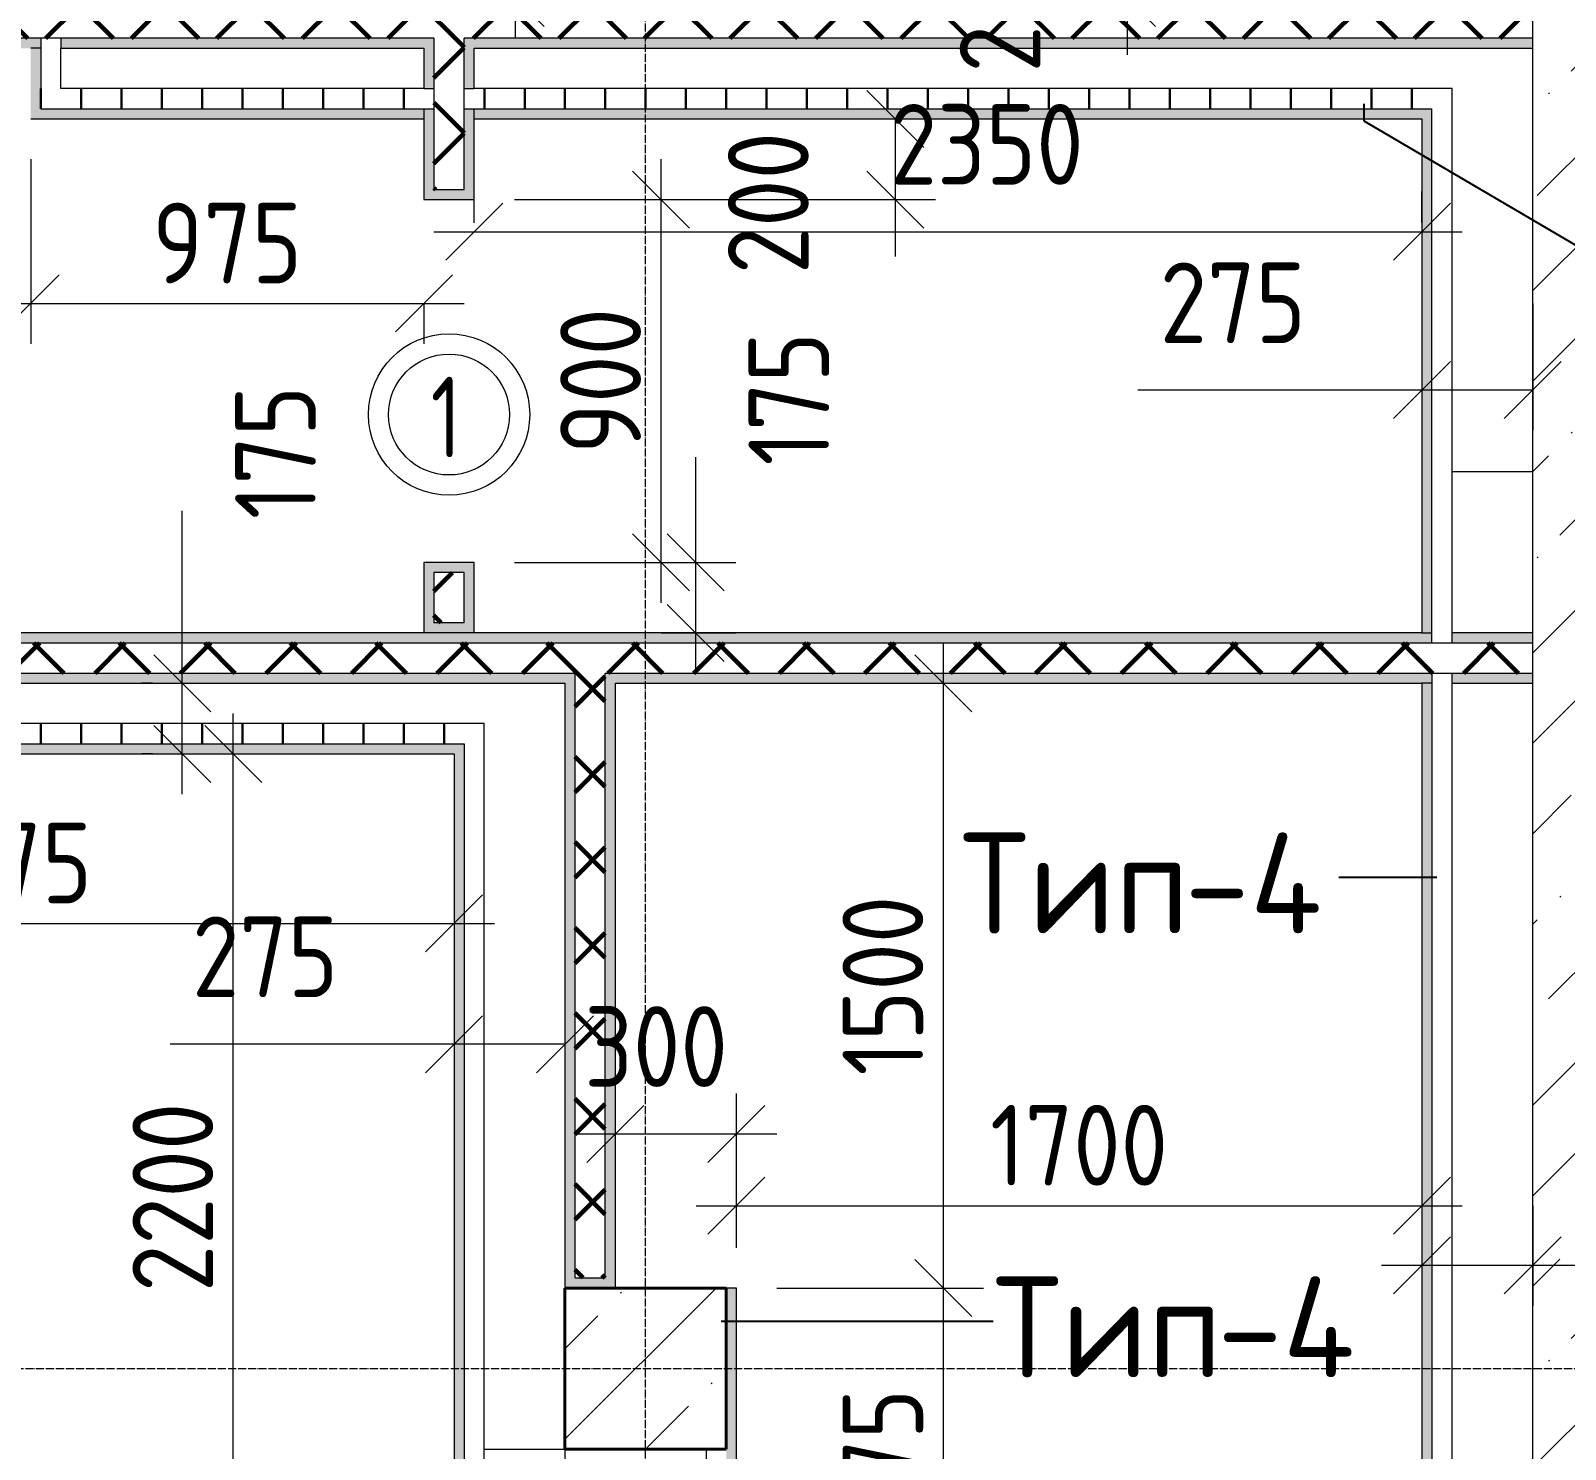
# Model space of a CAD drawing. Header units: millimetres. Extents: x -60946 to 138510, y -262288 to 24501.
# Drawn here: x 38284 to 42090, y -195423 to -191905 of the extents above; entities that cross this region are included whole.
import ezdxf

# ---------------------------------------------------------------- set-up
doc = ezdxf.new("R2010")
doc.units = ezdxf.units.MM
doc.linetypes.add('ADSK_Линия сетки', pattern=[25, 20, -2.5, 0, -2.5])
for name, color, linetype, lineweight in [('2)Тип-2', 3, 'Continuous', 60), ('Марки дверей', 7, 'Continuous', 20), ('Несущие колонны', 7, 'Continuous', 18), ('Оси', 7, 'Continuous', 9), ('Перекрытие', 7, 'Continuous', 18), ('Размеры', 7, 'Continuous', 9), ('Стены внутренние', 7, 'Continuous', 18), ('Стены наружные', 7, 'Continuous', 18), ('Стены штриховка', 7, 'Continuous', 9)]:
    doc.layers.add(name, color=color, linetype=linetype, lineweight=lineweight)
doc.layers.add('2)Тип-4', color=7, linetype='Continuous', lineweight=30, true_color=0x0080c0)
doc.styles.add('GOST Common_3', font='', dxfattribs={"width": 0.9, "height": 200})
doc.styles.add('GOST Common_4', font='', dxfattribs={"height": 250})
doc.styles.add('GOST Common_B', font='', dxfattribs={"width": 0.8, "height": 200})
doc.styles.get('GOST Common_3').set_extended_font_data('GOST Common')
doc.styles.get('GOST Common_4').set_extended_font_data('GOST Common')
doc.styles.get('GOST Common_B').set_extended_font_data('GOST Common', bold=True)
doc.dimstyles.new('ADSK_Основной_2_0', dxfattribs={"dimscale": 304.8, "dimtxt": 201.142999, "dimasz": 0.463911, "dimexe": 0.328084, "dimexo": 0.328084, "dimgap": 0.164042, "dimtad": 1, "dimdec": 3, "dimrnd": 0.001, "dimdsep": 46, "dimtxsty": 'GOST Common_3', "dimblk1": 'OBLIQUE', "dimblk2": 'OBLIQUE', "dimsah": 1, "dimcen": 0.09, "dimdle": 0.328084, "dimazin": 2, "dimtfac": 1, "dimtdec": 4, "dimtix": 1, "dimtmove": 0, "dimatfit": 3, "dimfxl": 1, "dimtvp": 1, "dimtolj": 1, "dimtzin": 0, "dimlwd": 20, "dimlwe": 20, "dimarcsym": 2})
doc.dimstyles.new('ADSK_Основной_2_0_2', dxfattribs={"dimscale": 304.8, "dimtxt": 201.142999, "dimasz": 0.463911, "dimexe": 0.328084, "dimexo": 0.328084, "dimgap": 0.164042, "dimtad": 1, "dimdec": 3, "dimrnd": 0.001, "dimdsep": 46, "dimtxsty": 'GOST Common_3', "dimblk1": 'OBLIQUE', "dimblk2": 'OBLIQUE', "dimsah": 1, "dimcen": 0.09, "dimdle": 0.328084, "dimazin": 2, "dimtfac": 1, "dimtdec": 4, "dimtix": 1, "dimtmove": 0, "dimatfit": 3, "dimfxl": 1, "dimtvp": 1, "dimtolj": 1, "dimtzin": 0, "dimlwd": 20, "dimlwe": 20, "dimarcsym": 2})
pattern_1 = [(45, (9.36, -198628.46), (-106.066, 106.066), []), (135, (9.36, -198628.46), (-106.066, -106.066), [])]
pattern_2 = [(90, (9.36, -198628.46), (-100, 6e-15), [])]

# ---------------------------------------------------------------- blocks, each defined once
blk = doc.blocks.new('ADSK_КолоннаЖБ_Прямоугольная - 400x400 мм-1807143-Кладочный план 4-го этажа')
at = {"layer": 'Несущие колонны', "lineweight": 40}
for p, q in [((-200, 200), (200, 200)), ((-200, -200), (-200, 200)), ((200, 200), (200, -200)), ((200, -200), (-200, -200))]:
    blk.add_line(p, q, dxfattribs=at)
blk = doc.blocks.new('_Oblique')
at = {"color": 0, "linetype": 'ByBlock', "lineweight": -2}
blk.add_line((-0.5, -0.5), (0.5, 0.5), dxfattribs=at)
blk = doc.blocks.new('*D6086')
at = {"layer": 'Defpoints', "color": 0, "transparency": 16777216}
for p in [(40059.4, -191623.5), (41003.2, -191623.5), (40397.7, -191823.5)]:
    blk.add_point(p, dxfattribs=at)
at = {"layer": 'Размеры', "color": 0, "lineweight": 20, "transparency": 16777216}
for p, q in [((40159.4, -191623.5), (41103.2, -191623.5)), ((41003.2, -191623.5), (41003.2, -191923.5)), ((40497.7, -191823.5), (41103.2, -191823.5)), ((41003.2, -191823.5), (41003.2, -191964.9))]:
    blk.add_line(p, q, dxfattribs=at)
at = {"layer": 'Размеры', "color": 0, "lineweight": 20, "transparency": 16777216, "xscale": 141.4, "yscale": 141.4, "zscale": 141.4}
for p, rotation in [((41003.2, -191623.5), 90), ((41003.2, -191823.5), 270)]:
    blk.add_blockref('_Oblique', p, dxfattribs=dict(at, rotation=rotation))
at = {"layer": 'Размеры', "color": 0, "lineweight": 9, "transparency": 16777216, "insert": (40588.4, -192008.6), "char_height": 200, "width": 454.106, "attachment_point": 1, "rotation": 90, "line_spacing_factor": 1.022761, "style": 'GOST Common_3'}
blk.add_mtext('\\A1;200', dxfattribs=at)
blk = doc.blocks.new('*D6089')
at = {"layer": 'Defpoints', "color": 0, "transparency": 16777216}
for p in [(39486.8, -189423.5), (39609.4, -189423.5), (39386.8, -191823.5)]:
    blk.add_point(p, dxfattribs=at)
at = {"layer": 'Размеры', "color": 0, "lineweight": 20, "transparency": 16777216}
for p, q in [((39486.8, -191923.5), (39486.8, -189323.5)), ((39509.4, -189423.5), (39386.8, -189423.5)), ((39486.8, -191823.5), (39586.8, -191823.5))]:
    blk.add_line(p, q, dxfattribs=at)
at = {"layer": 'Размеры', "color": 0, "lineweight": 20, "transparency": 16777216, "xscale": 141.4, "yscale": 141.4, "zscale": 141.4}
for p, rotation in [((39486.8, -189423.5), 90), ((39486.8, -191823.5), 270)]:
    blk.add_blockref('_Oblique', p, dxfattribs=dict(at, rotation=rotation))
at = {"layer": 'Размеры', "color": 0, "lineweight": 9, "transparency": 16777216, "insert": (39336.8, -190623.5), "char_height": 200, "width": 625.93, "attachment_point": 5, "rotation": 90, "style": 'GOST Common_3'}
blk.add_mtext('\\A1;2400', dxfattribs=at)
blk = doc.blocks.new('*D6091')
at = {"layer": 'Defpoints', "color": 0, "transparency": 16777216}
for p in [(41734.4, -192403.4), (39384.4, -192481.4), (41734.4, -192481.4)]:
    blk.add_point(p, dxfattribs=at)
at = {"layer": 'Размеры', "color": 0, "lineweight": 20, "transparency": 16777216}
for p, q in [((39384.4, -192381.4), (39384.4, -192303.4)), ((41734.4, -192381.4), (41734.4, -192303.4)), ((39284.4, -192403.4), (41834.4, -192403.4))]:
    blk.add_line(p, q, dxfattribs=at)
at = {"layer": 'Размеры', "color": 0, "lineweight": 20, "transparency": 16777216, "xscale": 141.4, "yscale": 141.4, "zscale": 141.4, "rotation": 180}
blk.add_blockref('_Oblique', (39384.4, -192403.4), dxfattribs=at)
at = {"layer": 'Размеры', "color": 0, "lineweight": 20, "transparency": 16777216, "xscale": 141.4, "yscale": 141.4, "zscale": 141.4}
blk.add_blockref('_Oblique', (41734.4, -192403.4), dxfattribs=at)
at = {"layer": 'Размеры', "color": 0, "lineweight": 9, "transparency": 16777216, "insert": (40414.9, -192086.7), "char_height": 200, "width": 605.475, "attachment_point": 1, "line_spacing_factor": 1.022761, "style": 'GOST Common_3'}
blk.add_mtext('\\A1;2350', dxfattribs=at)
blk = doc.blocks.new('*D6092')
at = {"layer": 'Defpoints', "color": 0, "transparency": 16777216}
for p in [(41734.4, -192481.4), (42009.4, -192481.4), (42009.4, -192796.3)]:
    blk.add_point(p, dxfattribs=at)
at = {"layer": 'Размеры', "color": 0, "lineweight": 20, "transparency": 16777216}
for p, q in [((41734.4, -192581.4), (41734.4, -192896.3)), ((42009.4, -192581.4), (42009.4, -192896.3)), ((41734.4, -192796.3), (41030.1, -192796.3)), ((42009.4, -192796.3), (41634.4, -192796.3))]:
    blk.add_line(p, q, dxfattribs=at)
at = {"layer": 'Размеры', "color": 0, "lineweight": 20, "transparency": 16777216, "xscale": 141.4, "yscale": 141.4, "zscale": 141.4, "rotation": 180}
blk.add_blockref('_Oblique', (41734.4, -192796.3), dxfattribs=at)
at = {"layer": 'Размеры', "color": 0, "lineweight": 20, "transparency": 16777216, "xscale": 141.4, "yscale": 141.4, "zscale": 141.4}
blk.add_blockref('_Oblique', (42009.4, -192796.3), dxfattribs=at)
at = {"layer": 'Размеры', "color": 0, "lineweight": 9, "transparency": 16777216, "insert": (41084.5, -192479.7), "char_height": 200, "width": 454.106, "attachment_point": 1, "line_spacing_factor": 1.022761, "style": 'GOST Common_3'}
blk.add_mtext('\\A1;275', dxfattribs=at)
blk = doc.blocks.new('*D6226')
at = {"layer": 'Defpoints', "color": 0, "transparency": 16777216}
for p in [(39384.4, -193223.5), (39933.5, -193223.5), (39747.7, -193398.5)]:
    blk.add_point(p, dxfattribs=at)
at = {"layer": 'Размеры', "color": 0, "lineweight": 20, "transparency": 16777216}
for p, q in [((39933.5, -193223.5), (39933.5, -192962.3)), ((39484.4, -193223.5), (40033.5, -193223.5)), ((39933.5, -193498.5), (39933.5, -193223.5)), ((39847.7, -193398.5), (40033.5, -193398.5))]:
    blk.add_line(p, q, dxfattribs=at)
at = {"layer": 'Размеры', "color": 0, "lineweight": 20, "transparency": 16777216, "xscale": 141.4, "yscale": 141.4, "zscale": 141.4}
for p, rotation in [((39933.5, -193223.5), 90), ((39933.5, -193398.5), 270)]:
    blk.add_blockref('_Oblique', p, dxfattribs=dict(at, rotation=rotation))
at = {"layer": 'Размеры', "color": 0, "lineweight": 9, "transparency": 16777216, "insert": (40064.4, -192983.5), "char_height": 200, "width": 409.104, "attachment_point": 1, "rotation": 90, "line_spacing_factor": 1.022761, "style": 'GOST Common_3'}
blk.add_mtext('\\A1;175', dxfattribs=at)
blk = doc.blocks.new('*D6227')
at = {"layer": 'Defpoints', "color": 0, "transparency": 16777216}
for p in [(39384.4, -192323.5), (39847.7, -192323.5), (39384.4, -193223.5)]:
    blk.add_point(p, dxfattribs=at)
at = {"layer": 'Размеры', "color": 0, "lineweight": 20, "transparency": 16777216}
for p, q in [((39847.7, -193323.5), (39847.7, -192223.5)), ((39484.4, -192323.5), (39947.7, -192323.5)), ((39484.4, -193223.5), (39947.7, -193223.5))]:
    blk.add_line(p, q, dxfattribs=at)
at = {"layer": 'Размеры', "color": 0, "lineweight": 20, "transparency": 16777216, "xscale": 141.4, "yscale": 141.4, "zscale": 141.4}
for p, rotation in [((39847.7, -192323.5), 90), ((39847.7, -193223.5), 270)]:
    blk.add_blockref('_Oblique', p, dxfattribs=dict(at, rotation=rotation))
at = {"layer": 'Размеры', "color": 0, "lineweight": 9, "transparency": 16777216, "insert": (39697.7, -192773.5), "char_height": 200, "width": 454.106, "attachment_point": 5, "rotation": 90, "style": 'GOST Common_3'}
blk.add_mtext('\\A1;900', dxfattribs=at)
blk = doc.blocks.new('*D6228')
at = {"layer": 'Defpoints', "color": 0, "transparency": 16777216}
for p in [(39747.7, -192123.5), (40428.4, -192123.5), (39384.4, -192323.5)]:
    blk.add_point(p, dxfattribs=at)
at = {"layer": 'Размеры', "color": 0, "lineweight": 20, "transparency": 16777216}
for p, q in [((39847.7, -192123.5), (40528.4, -192123.5)), ((40428.4, -192123.5), (40428.4, -192423.5)), ((39484.4, -192323.5), (40528.4, -192323.5)), ((40428.4, -192323.5), (40428.4, -192464.9))]:
    blk.add_line(p, q, dxfattribs=at)
at = {"layer": 'Размеры', "color": 0, "lineweight": 20, "transparency": 16777216, "xscale": 141.4, "yscale": 141.4, "zscale": 141.4}
for p, rotation in [((40428.4, -192123.5), 90), ((40428.4, -192323.5), 270)]:
    blk.add_blockref('_Oblique', p, dxfattribs=dict(at, rotation=rotation))
at = {"layer": 'Размеры', "color": 0, "lineweight": 9, "transparency": 16777216, "insert": (40013.6, -192508.6), "char_height": 200, "width": 454.106, "attachment_point": 1, "rotation": 90, "line_spacing_factor": 1.022761, "style": 'GOST Common_3'}
blk.add_mtext('\\A1;200', dxfattribs=at)
blk = doc.blocks.new('*D6229')
at = {"layer": 'Defpoints', "color": 0, "transparency": 16777216}
for p in [(38284.4, -192123.5), (37059.4, -192481.4), (38284.4, -192581.4)]:
    blk.add_point(p, dxfattribs=at)
at = {"layer": 'Размеры', "color": 0, "lineweight": 20, "transparency": 16777216}
for p, q in [((38284.4, -192223.5), (38284.4, -192681.4)), ((36959.4, -192581.4), (38384.4, -192581.4)), ((37059.4, -192581.4), (37059.4, -192681.4))]:
    blk.add_line(p, q, dxfattribs=at)
at = {"layer": 'Размеры', "color": 0, "lineweight": 20, "transparency": 16777216, "xscale": 141.4, "yscale": 141.4, "zscale": 141.4, "rotation": 180}
blk.add_blockref('_Oblique', (37059.4, -192581.4), dxfattribs=at)
at = {"layer": 'Размеры', "color": 0, "lineweight": 20, "transparency": 16777216, "xscale": 141.4, "yscale": 141.4, "zscale": 141.4}
blk.add_blockref('_Oblique', (38284.4, -192581.4), dxfattribs=at)
at = {"layer": 'Размеры', "color": 0, "lineweight": 9, "transparency": 16777216, "insert": (37671.9, -192431.4), "char_height": 200, "width": 560.473, "attachment_point": 5, "style": 'GOST Common_3'}
blk.add_mtext('\\A1;1225', dxfattribs=at)
blk = doc.blocks.new('*D6230')
at = {"layer": 'Defpoints', "color": 0, "transparency": 16777216}
for p in [(38284.4, -192123.5), (39259.4, -192481.4), (39259.4, -192581.4)]:
    blk.add_point(p, dxfattribs=at)
at = {"layer": 'Размеры', "color": 0, "lineweight": 20, "transparency": 16777216}
for p, q in [((38284.4, -192223.5), (38284.4, -192681.4)), ((38184.4, -192581.4), (39359.4, -192581.4)), ((39259.4, -192581.4), (39259.4, -192681.4))]:
    blk.add_line(p, q, dxfattribs=at)
at = {"layer": 'Размеры', "color": 0, "lineweight": 20, "transparency": 16777216, "xscale": 141.4, "yscale": 141.4, "zscale": 141.4, "rotation": 180}
blk.add_blockref('_Oblique', (38284.4, -192581.4), dxfattribs=at)
at = {"layer": 'Размеры', "color": 0, "lineweight": 20, "transparency": 16777216, "xscale": 141.4, "yscale": 141.4, "zscale": 141.4}
blk.add_blockref('_Oblique', (39259.4, -192581.4), dxfattribs=at)
at = {"layer": 'Размеры', "color": 0, "lineweight": 9, "transparency": 16777216, "insert": (38771.9, -192431.4), "char_height": 200, "width": 454.106, "attachment_point": 5, "style": 'GOST Common_3'}
blk.add_mtext('\\A1;975', dxfattribs=at)
blk = doc.blocks.new('*D6231')
at = {"layer": 'Defpoints', "color": 0, "transparency": 16777216}
for p in [(37059.4, -194019.3), (39334.4, -194019.3), (39334.4, -194119.2)]:
    blk.add_point(p, dxfattribs=at)
at = {"layer": 'Размеры', "color": 0, "lineweight": 20, "transparency": 16777216}
for p, q in [((36959.4, -194119.2), (39434.4, -194119.2)), ((37059.4, -194119.3), (37059.4, -194219.2)), ((39334.4, -194119.3), (39334.4, -194219.2))]:
    blk.add_line(p, q, dxfattribs=at)
at = {"layer": 'Размеры', "color": 0, "lineweight": 20, "transparency": 16777216, "xscale": 141.4, "yscale": 141.4, "zscale": 141.4, "rotation": 180}
blk.add_blockref('_Oblique', (37059.4, -194119.2), dxfattribs=at)
at = {"layer": 'Размеры', "color": 0, "lineweight": 20, "transparency": 16777216, "xscale": 141.4, "yscale": 141.4, "zscale": 141.4}
blk.add_blockref('_Oblique', (39334.4, -194119.2), dxfattribs=at)
at = {"layer": 'Размеры', "color": 0, "lineweight": 9, "transparency": 16777216, "insert": (38196.9, -193969.2), "char_height": 200, "width": 605.475, "attachment_point": 5, "style": 'GOST Common_3'}
blk.add_mtext('\\A1;2275', dxfattribs=at)
blk = doc.blocks.new('*D6232')
at = {"layer": 'Defpoints', "color": 0, "transparency": 16777216}
for p in [(39334.4, -194019.3), (39609.4, -194019.3), (39609.4, -194418.6)]:
    blk.add_point(p, dxfattribs=at)
at = {"layer": 'Размеры', "color": 0, "lineweight": 20, "transparency": 16777216}
for p, q in [((39334.4, -194119.3), (39334.4, -194518.6)), ((39609.4, -194119.3), (39609.4, -194518.6)), ((39334.4, -194418.6), (38630.1, -194418.6)), ((39609.4, -194418.6), (39234.4, -194418.6))]:
    blk.add_line(p, q, dxfattribs=at)
at = {"layer": 'Размеры', "color": 0, "lineweight": 20, "transparency": 16777216, "xscale": 141.4, "yscale": 141.4, "zscale": 141.4, "rotation": 180}
blk.add_blockref('_Oblique', (39334.4, -194418.6), dxfattribs=at)
at = {"layer": 'Размеры', "color": 0, "lineweight": 20, "transparency": 16777216, "xscale": 141.4, "yscale": 141.4, "zscale": 141.4}
blk.add_blockref('_Oblique', (39609.4, -194418.6), dxfattribs=at)
at = {"layer": 'Размеры', "color": 0, "lineweight": 9, "transparency": 16777216, "insert": (38684.5, -194101.9), "char_height": 200, "width": 454.106, "attachment_point": 1, "line_spacing_factor": 1.022761, "style": 'GOST Common_3'}
blk.add_mtext('\\A1;275', dxfattribs=at)
blk = doc.blocks.new('*D6233')
at = {"layer": 'Defpoints', "color": 0, "transparency": 16777216}
for p in [(38686.8, -193698.5), (38786.8, -193698.5), (38686.8, -195898.5)]:
    blk.add_point(p, dxfattribs=at)
at = {"layer": 'Размеры', "color": 0, "lineweight": 20, "transparency": 16777216}
for p, q in [((38786.8, -195998.5), (38786.8, -193598.5)), ((38786.8, -193698.5), (38886.8, -193698.5)), ((38786.8, -195898.5), (38886.8, -195898.5))]:
    blk.add_line(p, q, dxfattribs=at)
at = {"layer": 'Размеры', "color": 0, "lineweight": 20, "transparency": 16777216, "xscale": 141.4, "yscale": 141.4, "zscale": 141.4}
for p, rotation in [((38786.8, -193698.5), 90), ((38786.8, -195898.5), 270)]:
    blk.add_blockref('_Oblique', p, dxfattribs=dict(at, rotation=rotation))
at = {"layer": 'Размеры', "color": 0, "lineweight": 9, "transparency": 16777216, "insert": (38636.8, -194798.5), "char_height": 200, "width": 605.475, "attachment_point": 5, "rotation": 90, "style": 'GOST Common_3'}
blk.add_mtext('\\A1;2200', dxfattribs=at)
blk = doc.blocks.new('*D6234')
at = {"layer": 'Defpoints', "color": 0, "transparency": 16777216}
for p in [(38660.3, -193523.5), (38686.8, -193523.5), (38686.8, -193698.5)]:
    blk.add_point(p, dxfattribs=at)
at = {"layer": 'Размеры', "color": 0, "lineweight": 20, "transparency": 16777216}
for p, q in [((38660.3, -193523.5), (38660.3, -193095.5)), ((38586.8, -193523.5), (38560.3, -193523.5)), ((38660.3, -193798.5), (38660.3, -193523.5)), ((38586.8, -193698.5), (38560.3, -193698.5))]:
    blk.add_line(p, q, dxfattribs=at)
at = {"layer": 'Размеры', "color": 0, "lineweight": 20, "transparency": 16777216, "xscale": 141.4, "yscale": 141.4, "zscale": 141.4}
for p, rotation in [((38660.3, -193523.5), 90), ((38660.3, -193698.5), 270)]:
    blk.add_blockref('_Oblique', p, dxfattribs=dict(at, rotation=rotation))
at = {"layer": 'Размеры', "color": 0, "lineweight": 9, "transparency": 16777216, "insert": (38791.3, -193116.7), "char_height": 200, "width": 409.104, "attachment_point": 1, "rotation": 90, "line_spacing_factor": 1.022761, "style": 'GOST Common_3'}
blk.add_mtext('\\A1;175', dxfattribs=at)
blk = doc.blocks.new('*D6235')
at = {"layer": 'Defpoints', "color": 0, "transparency": 16777216}
for p in [(40034.4, -195023.5), (40547.7, -195023.5), (40447.7, -195898.5)]:
    blk.add_point(p, dxfattribs=at)
at = {"layer": 'Размеры', "color": 0, "lineweight": 20, "transparency": 16777216}
for p, q in [((40547.7, -195998.5), (40547.7, -194923.5)), ((40134.4, -195023.5), (40647.7, -195023.5)), ((40547.7, -195898.5), (40647.7, -195898.5))]:
    blk.add_line(p, q, dxfattribs=at)
at = {"layer": 'Размеры', "color": 0, "lineweight": 20, "transparency": 16777216, "xscale": 141.4, "yscale": 141.4, "zscale": 141.4}
for p, rotation in [((40547.7, -195023.5), 90), ((40547.7, -195898.5), 270)]:
    blk.add_blockref('_Oblique', p, dxfattribs=dict(at, rotation=rotation))
at = {"layer": 'Размеры', "color": 0, "lineweight": 9, "transparency": 16777216, "insert": (40397.7, -195461), "char_height": 200, "width": 454.106, "attachment_point": 5, "rotation": 90, "style": 'GOST Common_3'}
blk.add_mtext('\\A1;875', dxfattribs=at)
blk = doc.blocks.new('*D6236')
at = {"layer": 'Defpoints', "color": 0, "transparency": 16777216}
for p in [(40447.7, -193523.5), (40547.7, -193523.5), (40034.4, -195023.5)]:
    blk.add_point(p, dxfattribs=at)
at = {"layer": 'Размеры', "color": 0, "lineweight": 20, "transparency": 16777216}
for p, q in [((40547.7, -195123.5), (40547.7, -193423.5)), ((40547.7, -193523.5), (40647.7, -193523.5)), ((40134.4, -195023.5), (40647.7, -195023.5))]:
    blk.add_line(p, q, dxfattribs=at)
at = {"layer": 'Размеры', "color": 0, "lineweight": 20, "transparency": 16777216, "xscale": 141.4, "yscale": 141.4, "zscale": 141.4}
for p, rotation in [((40547.7, -193523.5), 90), ((40547.7, -195023.5), 270)]:
    blk.add_blockref('_Oblique', p, dxfattribs=dict(at, rotation=rotation))
at = {"layer": 'Размеры', "color": 0, "lineweight": 9, "transparency": 16777216, "insert": (40397.7, -194273.5), "char_height": 200, "width": 560.473, "attachment_point": 5, "rotation": 90, "style": 'GOST Common_3'}
blk.add_mtext('\\A1;1500', dxfattribs=at)
blk = doc.blocks.new('*D6237')
at = {"layer": 'Defpoints', "color": 0, "transparency": 16777216}
for p in [(40034.4, -194641.2), (39734.4, -194719.3), (40034.4, -195023.5)]:
    blk.add_point(p, dxfattribs=at)
at = {"layer": 'Размеры', "color": 0, "lineweight": 20, "transparency": 16777216}
for p, q in [((39734.4, -194619.3), (39734.4, -194541.2)), ((40034.4, -194923.5), (40034.4, -194541.2)), ((39634.4, -194641.2), (40134.4, -194641.2))]:
    blk.add_line(p, q, dxfattribs=at)
at = {"layer": 'Размеры', "color": 0, "lineweight": 20, "transparency": 16777216, "xscale": 141.4, "yscale": 141.4, "zscale": 141.4, "rotation": 180}
blk.add_blockref('_Oblique', (39734.4, -194641.2), dxfattribs=at)
at = {"layer": 'Размеры', "color": 0, "lineweight": 20, "transparency": 16777216, "xscale": 141.4, "yscale": 141.4, "zscale": 141.4}
blk.add_blockref('_Oblique', (40034.4, -194641.2), dxfattribs=at)
at = {"layer": 'Размеры', "color": 0, "lineweight": 9, "transparency": 16777216, "insert": (39657.3, -194324.5), "char_height": 200, "width": 454.106, "attachment_point": 1, "line_spacing_factor": 1.022761, "style": 'GOST Common_3'}
blk.add_mtext('\\A1;300', dxfattribs=at)
blk = doc.blocks.new('*D6238')
at = {"layer": 'Defpoints', "color": 0, "transparency": 16777216}
for p in [(41734.4, -194719.3), (41734.4, -194819.2), (40034.4, -195023.5)]:
    blk.add_point(p, dxfattribs=at)
at = {"layer": 'Размеры', "color": 0, "lineweight": 20, "transparency": 16777216}
for p, q in [((40034.4, -194923.5), (40034.4, -194719.2)), ((39934.4, -194819.2), (41834.4, -194819.2)), ((41734.4, -194819.3), (41734.4, -194919.2))]:
    blk.add_line(p, q, dxfattribs=at)
at = {"layer": 'Размеры', "color": 0, "lineweight": 20, "transparency": 16777216, "xscale": 141.4, "yscale": 141.4, "zscale": 141.4, "rotation": 180}
blk.add_blockref('_Oblique', (40034.4, -194819.2), dxfattribs=at)
at = {"layer": 'Размеры', "color": 0, "lineweight": 20, "transparency": 16777216, "xscale": 141.4, "yscale": 141.4, "zscale": 141.4}
blk.add_blockref('_Oblique', (41734.4, -194819.2), dxfattribs=at)
at = {"layer": 'Размеры', "color": 0, "lineweight": 9, "transparency": 16777216, "insert": (40884.4, -194669.2), "char_height": 200, "width": 560.473, "attachment_point": 5, "style": 'GOST Common_3'}
blk.add_mtext('\\A1;1700', dxfattribs=at)
blk = doc.blocks.new('*D6239')
at = {"layer": 'Defpoints', "color": 0, "transparency": 16777216}
for p in [(41734.4, -194719.3), (42009.4, -194719.3), (42009.4, -194966.9)]:
    blk.add_point(p, dxfattribs=at)
at = {"layer": 'Размеры', "color": 0, "lineweight": 20, "transparency": 16777216}
for p, q in [((41734.4, -194819.3), (41734.4, -195066.9)), ((42009.4, -194819.3), (42009.4, -195066.9)), ((41634.4, -194966.9), (42009.4, -194966.9)), ((42009.4, -194966.9), (42799.4, -194966.9))]:
    blk.add_line(p, q, dxfattribs=at)
at = {"layer": 'Размеры', "color": 0, "lineweight": 20, "transparency": 16777216, "xscale": 141.4, "yscale": 141.4, "zscale": 141.4, "rotation": 180}
blk.add_blockref('_Oblique', (41734.4, -194966.9), dxfattribs=at)
at = {"layer": 'Размеры', "color": 0, "lineweight": 20, "transparency": 16777216, "xscale": 141.4, "yscale": 141.4, "zscale": 141.4}
blk.add_blockref('_Oblique', (42009.4, -194966.9), dxfattribs=at)
at = {"layer": 'Размеры', "color": 0, "lineweight": 9, "transparency": 16777216, "insert": (42290.9, -194650.3), "char_height": 200, "width": 454.106, "attachment_point": 1, "line_spacing_factor": 1.022761, "style": 'GOST Common_3'}
blk.add_mtext('\\A1;275', dxfattribs=at)
blk = doc.blocks.new('М_двери1 - Марка экземпляра 2-3719212-Кладочный план 4-го этажа')
at = {"layer": 'Марки дверей'}
for radius in [2, 1.5]:
    blk.add_circle((0, 0), radius, dxfattribs=at)

msp = doc.modelspace()

# ---------------------------------------------------------------- hatches: boundary and pattern name
at = {"layer": '2)Тип-2'}
h = msp.add_hatch(dxfattribs=at)
h.set_pattern_fill('FP_4', color=256, style=0, pattern_type=2)
h.set_pattern_definition(pattern_1)
h.paths.add_polyline_path([(39284.3615, -191923.4914), (42009.3615, -191923.4914), (42009.3615, -191848.4914), (37034.3615, -191848.4914), (37034.3615, -191923.4914), (39184.5085, -191923.4914)])
h = msp.add_hatch(color=256, dxfattribs=at)
h.paths.add_polyline_path([(41247.1123, -191948.4914), (42009.3615, -191948.4914), (42009.3615, -191923.4914), (39359.3615, -191923.4914), (39359.3615, -191948.4914), (39597.0293, -191948.4914)])
h.paths.add_polyline_path([(37059.3615, -191948.4914), (38309.3615, -191948.4914), (38309.3615, -191923.4914), (37059.3615, -191923.4914)])
h.paths.add_polyline_path([(38359.3615, -191948.4914), (39284.3615, -191948.4914), (39284.3615, -191923.4914), (38359.3615, -191923.4914)])
h = msp.add_hatch(dxfattribs=at)
h.set_pattern_fill('FP_4', color=256, style=0, pattern_type=2)
h.set_pattern_definition(pattern_1)
h.paths.add_polyline_path([(39359.3615, -193373.4914), (39359.3615, -193248.4914), (39284.3615, -193248.4914), (39284.3615, -193373.4914)])
h.paths.add_polyline_path([(39359.3615, -192298.4914), (39359.3615, -191923.4914), (39284.3615, -191923.4914), (39284.3615, -192298.4914)])
h = msp.add_hatch(color=256, dxfattribs=at)
h.paths.add_polyline_path([(39259.3615, -193398.4914), (39359.3615, -193398.4914), (39359.3615, -193373.4914), (39284.3615, -193373.4914), (39284.3615, -193248.4914), (39259.3615, -193248.4914)])
h.paths.add_polyline_path([(39259.3615, -192298.4914), (39284.3615, -192298.4914), (39284.3615, -192098.4914), (39259.3615, -192098.4914), (39259.3615, -192270.5967)])
h.paths.add_polyline_path([(39259.3615, -192048.4914), (39284.3615, -192048.4914), (39284.3615, -191948.4914), (39259.3615, -191948.4914)])
h = msp.add_hatch(color=256, dxfattribs=at)
h.paths.add_polyline_path([(39359.3615, -193398.4914), (39384.3615, -193398.4914), (39384.3615, -193223.4914), (39259.3615, -193223.4914), (39259.3615, -193248.4914), (39359.3615, -193248.4914), (39359.3615, -193373.4914)])
h.paths.add_polyline_path([(39384.3615, -192323.4914), (39384.3615, -192098.4914), (39359.3615, -192098.4914), (39359.3615, -192298.4914), (39259.3615, -192298.4914), (39259.3615, -192323.4914)])
h.paths.add_polyline_path([(39384.3615, -192048.4914), (39384.3615, -191948.4914), (39359.3615, -191948.4914), (39359.3615, -192048.4914)])
h = msp.add_hatch(color=256, dxfattribs=at)
h.paths.add_polyline_path([(37059.3615, -193423.4914), (41759.3615, -193423.4914), (41759.3615, -193398.4914), (37059.3615, -193398.4914)])
h.paths.add_polyline_path([(41809.3615, -193423.4914), (42009.3615, -193423.4914), (42009.3615, -193398.4914), (41809.3615, -193398.4914)])
h = msp.add_hatch(dxfattribs=at)
h.set_pattern_fill('FP_4', color=256, style=0, pattern_type=2)
h.set_pattern_definition(pattern_1)
h.paths.add_polyline_path([(39634.3615, -193498.4914), (42009.3615, -193498.4914), (42009.3615, -193423.4914), (37034.3615, -193423.4914), (37034.3615, -193498.4914), (39597.0293, -193498.4914)])
h = msp.add_hatch(color=256, dxfattribs=at)
h.paths.add_polyline_path([(41734.3615, -193523.4914), (41759.3615, -193523.4914), (41759.3615, -193498.4914), (39709.3615, -193498.4914), (39709.3615, -193523.4914), (41659.633, -193523.4914)])
h.paths.add_polyline_path([(37059.3615, -193523.4914), (39634.3615, -193523.4914), (39634.3615, -193498.4914), (37059.3615, -193498.4914)])
h.paths.add_polyline_path([(41809.3615, -193523.4914), (42009.3615, -193523.4914), (42009.3615, -193498.4914), (41809.3615, -193498.4914)])
for points in [[(39634.3615, -195023.4914), (39634.3615, -193523.4914), (39609.3615, -193523.4914), (39609.3615, -195023.4914)], [(39709.3615, -195023.4914), (39734.3615, -195023.4914), (39734.3615, -193523.4914), (39709.3615, -193523.4914), (39709.3615, -194998.4914), (39634.3615, -194998.4914), (39634.3615, -195023.4914)]]:
    msp.add_hatch(color=256, dxfattribs=at).paths.add_polyline_path(points)
h = msp.add_hatch(dxfattribs=at)
h.set_pattern_fill('FP_4', color=256, style=0, pattern_type=2)
h.set_pattern_definition(pattern_1)
h.paths.add_polyline_path([(39709.3615, -194998.4914), (39709.3615, -193498.4914), (39634.3615, -193498.4914), (39634.3615, -194998.4914)])
at = {"layer": '2)Тип-4', "true_color": 0x0080c0, "transparency": 33554687}
for points in [[(38309.3615, -192098.4914), (38309.3615, -191948.4914), (38284.3615, -191948.4914), (38284.3615, -192098.4914)], [(41759.3615, -193398.4914), (41759.3615, -192098.4914), (41734.3615, -192098.4914), (41734.3615, -193398.4914)], [(41734.3615, -195898.4914), (41759.3615, -195898.4914), (41759.3615, -193523.4914), (41734.3615, -193523.4914), (41734.3615, -195092.7203)], [(39359.3615, -193698.4914), (39359.3615, -193673.4914), (37059.3615, -193673.4914), (37059.3615, -193698.4914), (39334.3615, -193698.4914)], [(39359.3615, -195898.4914), (39359.3615, -193698.4914), (39334.3615, -193698.4914), (39334.3615, -195898.4914)], [(40034.3615, -195898.4914), (40034.3615, -195023.4914), (40009.3615, -195023.4914), (40009.3615, -195898.4914)]]:
    msp.add_hatch(color=142, dxfattribs=at).paths.add_polyline_path(points)
h = msp.add_hatch(dxfattribs=at)
h.set_pattern_fill('FP_6', color=142, style=0, pattern_type=2)
h.set_pattern_definition(pattern_2)
h.paths.add_polyline_path([(41759.3615, -192098.4914), (41759.3615, -192048.4914), (39359.3615, -192048.4914), (39359.3615, -192098.4914), (41734.3615, -192098.4914)])
h.paths.add_polyline_path([(39259.3615, -192098.4914), (39284.3615, -192098.4914), (39284.3615, -192048.4914), (38309.3615, -192048.4914), (38309.3615, -192098.4914), (39184.5085, -192098.4914)])
h = msp.add_hatch(color=142, dxfattribs=at)
h.paths.add_polyline_path([(41247.1123, -192123.4914), (41734.3615, -192123.4914), (41734.3615, -192098.4914), (39384.3615, -192098.4914), (39384.3615, -192123.4914), (39597.0293, -192123.4914)])
h.paths.add_polyline_path([(38771.9878, -192123.4914), (39259.3615, -192123.4914), (39259.3615, -192098.4914), (38284.3615, -192098.4914), (38284.3615, -192123.4914)])
h = msp.add_hatch(dxfattribs=at)
h.set_pattern_fill('FP_6', color=142, style=0, pattern_type=2)
h.set_pattern_definition(pattern_2)
h.paths.add_polyline_path([(39409.3615, -193673.4914), (39409.3615, -193623.4914), (37034.3615, -193623.4914), (37034.3615, -193673.4914), (39359.3615, -193673.4914)])
at = {"layer": 'Несущие колонны', "lineweight": 9}
h = msp.add_hatch(dxfattribs=at)
h.set_pattern_fill('FP_1', color=256, style=0, pattern_type=2)
h.set_pattern_definition([(45, (9.36, -198628.46), (-224.5064, 224.5064), []), (45, (233.87, -198628.46), (-224.5064, 224.5064), [396.875, -79.375, 3.353, -76.022])])
h.paths.add_polyline_path([(39959.3615, -195423.4914), (40009.3615, -195423.4914), (40009.3615, -195023.4914), (39609.3615, -195023.4914), (39609.3615, -195423.4914)])
at = {"layer": 'Стены наружные', "lineweight": 9}
h = msp.add_hatch(dxfattribs=at)
h.set_pattern_fill('FP_2', color=256, style=0, pattern_type=2)
h.set_pattern_definition([(45, (9.36, -198628.46), (84.18955, 308.69595), [396.875, -79.375, 3.353, -76.022])])
h.paths.add_polyline_path([(42009.3615, -196023.4914), (42209.3615, -196023.4914), (42209.3615, -187423.4914), (42009.3615, -187423.4914), (42009.3615, -195998.4914)])

# ---------------------------------------------------------------- linework, layer by layer
at = {"layer": '2)Тип-4', "lineweight": 25}
for p, q in [((41590.2795, -192085.9914), (41590.2795, -192128.5825)), ((41590.2795, -192128.5825), (42286.6015, -192537.2278)), ((41771.8615, -194004.8776), (41528.8432, -194004.8776)), ((39996.8615, -195105.8699), (40671.1811, -195105.8699))]:
    msp.add_line(p, q, dxfattribs=at)
at = {"layer": 'Несущие колонны', "lineweight": 9}
for p, q in [((40009.3615, -195023.4914), (39609.3615, -195023.4914)), ((39609.3615, -195023.4914), (39609.3615, -195423.4914)), ((40009.3615, -195423.4914), (40009.3615, -195023.4914)), ((39609.3615, -195423.4914), (39959.3615, -195423.4914)), ((39959.3615, -195423.4914), (40009.3615, -195423.4914))]:
    msp.add_line(p, q, dxfattribs=at)
at = {"layer": 'Оси', "linetype": 'ADSK_Линия сетки', "lineweight": 5}
for p, q in [((39809.3615, -209602.3427), (39809.3615, -188601.0153)), ((42009.3615, -209602.3427), (42009.3615, -188601.0153)), ((62563.3938, -195223.4914), (-25230.7352, -195223.4914))]:
    msp.add_line(p, q, dxfattribs=at)
at = {"layer": 'Перекрытие'}
for p, q in [((41809.3615, -192998.4914), (42009.3615, -192998.4914)), ((39409.3615, -195423.4914), (39609.3615, -195423.4914)), ((39609.3615, -195423.4914), (39609.3615, -195823.4914))]:
    msp.add_line(p, q, dxfattribs=at)
at = {"layer": 'Стены внутренние', "lineweight": 5}
for p, q in [((38359.3615, -191948.4914), (39259.3615, -191948.4914)), ((38359.3615, -192048.4914), (38359.3615, -191948.4914)), ((39259.3615, -191948.4914), (39259.3615, -192048.4914)), ((39384.3615, -191948.4914), (42009.3615, -191948.4914)), ((39384.3615, -192048.4914), (39384.3615, -191948.4914)), ((39259.3615, -192048.4914), (38359.3615, -192048.4914)), ((41809.3615, -192048.4914), (39384.3615, -192048.4914)), ((41809.3615, -193398.4914), (41809.3615, -192048.4914)), ((38284.3615, -192123.4914), (39259.3615, -192123.4914)), ((39259.3615, -192123.4914), (39259.3615, -192323.4914)), ((39384.3615, -192323.4914), (39384.3615, -192123.4914)), ((39384.3615, -192123.4914), (41734.3615, -192123.4914)), ((41734.3615, -192123.4914), (41734.3615, -193398.4914)), ((39259.3615, -192323.4914), (39384.3615, -192323.4914)), ((39384.3615, -193223.4914), (39259.3615, -193223.4914)), ((39259.3615, -193223.4914), (39259.3615, -193398.4914)), ((39384.3615, -193398.4914), (39384.3615, -193223.4914)), ((41734.3615, -193398.4914), (37059.3615, -193398.4914)), ((42009.3615, -193398.4914), (41809.3615, -193398.4914)), ((37059.3615, -193523.4914), (39609.3615, -193523.4914)), ((39609.3615, -193523.4914), (39609.3615, -195023.4914)), ((39734.3615, -193523.4914), (41734.3615, -193523.4914)), ((39734.3615, -195023.4914), (39734.3615, -193523.4914)), ((41734.3615, -193523.4914), (41734.3615, -195898.4914)), ((41809.3615, -193523.4914), (42009.3615, -193523.4914)), ((41809.3615, -195898.4914), (41809.3615, -193523.4914)), ((39409.3615, -193623.4914), (37059.3615, -193623.4914)), ((39409.3615, -195898.4914), (39409.3615, -193623.4914)), ((37059.3615, -193698.4914), (39334.3615, -193698.4914)), ((39334.3615, -193698.4914), (39334.3615, -195898.4914)), ((39609.3615, -195023.4914), (39734.3615, -195023.4914)), ((40034.3615, -195023.4914), (40009.3615, -195023.4914)), ((40009.3615, -195023.4914), (40009.3615, -195423.4914)), ((40034.3615, -195898.4914), (40034.3615, -195023.4914)), ((39959.3615, -195423.4914), (39959.3615, -195898.4914)), ((40009.3615, -195423.4914), (39959.3615, -195423.4914))]:
    msp.add_line(p, q, dxfattribs=at)
at = {"layer": 'Стены наружные', "lineweight": 9}
for p, q in [((42009.3615, -193398.4914), (42009.3615, -191948.4914)), ((42009.3615, -195898.4914), (42009.3615, -193523.4914))]:
    msp.add_line(p, q, dxfattribs=at)
at = {"layer": 'Стены штриховка', "lineweight": 9}
for p, q in [((42009.3615, -191948.4914), (42009.3615, -191823.4914)), ((39284.3615, -191923.4914), (37034.3615, -191923.4914)), ((38309.3615, -191923.4914), (38309.3615, -192098.4914)), ((38359.3615, -191923.4914), (38359.3615, -191948.4914)), ((39284.3615, -191923.4914), (39284.3615, -192298.4914)), ((42009.3615, -191923.4914), (39359.3615, -191923.4914)), ((39359.3615, -192298.4914), (39359.3615, -191923.4914)), ((38309.3615, -191948.4914), (38284.3615, -191948.4914)), ((39259.3615, -192048.4914), (39284.3615, -192048.4914)), ((39359.3615, -192048.4914), (39384.3615, -192048.4914)), ((38309.3615, -192098.4914), (39284.3615, -192098.4914)), ((39259.3615, -192098.4914), (39259.3615, -192123.4914)), ((39359.3615, -192098.4914), (41759.3615, -192098.4914)), ((39384.3615, -192123.4914), (39384.3615, -192098.4914)), ((41759.3615, -193423.4914), (41759.3615, -192098.4914)), ((39284.3615, -192298.4914), (39359.3615, -192298.4914)), ((39359.3615, -193248.4914), (39284.3615, -193248.4914)), ((39284.3615, -193248.4914), (39284.3615, -193373.4914)), ((39359.3615, -193373.4914), (39359.3615, -193248.4914)), ((39359.3615, -193373.4914), (39284.3615, -193373.4914)), ((41734.3615, -193398.4914), (41759.3615, -193398.4914)), ((41809.3615, -193423.4914), (41809.3615, -193398.4914)), ((42009.3615, -193523.4914), (42009.3615, -193398.4914)), ((37034.3615, -193423.4914), (42009.3615, -193423.4914)), ((37034.3615, -193498.4914), (39634.3615, -193498.4914)), ((39634.3615, -194998.4914), (39634.3615, -193498.4914)), ((39709.3615, -193498.4914), (42009.3615, -193498.4914)), ((39709.3615, -194998.4914), (39709.3615, -193498.4914)), ((41759.3615, -193523.4914), (41734.3615, -193523.4914)), ((41759.3615, -193498.4914), (41759.3615, -195898.4914)), ((41809.3615, -193523.4914), (41809.3615, -193498.4914)), ((37034.3615, -193673.4914), (39359.3615, -193673.4914)), ((39359.3615, -193673.4914), (39359.3615, -195898.4914)), ((39634.3615, -194998.4914), (39709.3615, -194998.4914))]:
    msp.add_line(p, q, dxfattribs=at)

# ---------------------------------------------------------------- block references
at = {"layer": 'Марки дверей', "xscale": 99.99999999999993, "yscale": 99.99999999999993, "zscale": 99.99999999999993}
msp.add_blockref('М_двери1 - Марка экземпляра 2-3719212-Кладочный план 4-го этажа', (39321.8615, -192856.8117), dxfattribs=at)
at = {"layer": 'Несущие колонны', "lineweight": 9, "rotation": 89.9999999999999}
msp.add_blockref('ADSK_КолоннаЖБ_Прямоугольная - 400x400 мм-1807143-Кладочный план 4-го этажа', (39809.3615, -195223.4914), dxfattribs=at)

# ---------------------------------------------------------------- texts
at = {"layer": '2)Тип-4', "color": 116, "lineweight": 30, "true_color": 0x008040, "char_height": 250, "attachment_point": 1, "style": 'GOST Common_4'}
for s, insert, width in [('Тип', (40589.8432, -193893.9505), 673.4175), ('-4', (41145.4682, -193893.9505), 456.961875), ('Тип', (40671.1811, -194994.9428), 673.4175), ('-4', (41226.8061, -194994.9428), 456.961875)]:
    msp.add_mtext(s, dxfattribs=dict(at, insert=insert, width=width))
at = {"layer": 'Марки дверей', "lineweight": 5, "insert": (39276.2041, -192763.1528), "char_height": 200, "width": 102.616, "attachment_point": 1, "style": 'GOST Common_B'}
msp.add_mtext('\\fGOST Common|b1|i0|c204|p34|;\\W.8;1', dxfattribs=at)

# ---------------------------------------------------------------- dimensions: what is measured, and where the dimension line sits
at = {"layer": 'Размеры', "lineweight": 9}
for base, p1, p2, override, picture, middle in [((39486.8171, -189423.4914), (39386.8322, -191823.4914), (39609.3615, -189423.4914), {"dimpost": '<>', "dimfxl": 2410.294442}, '*D6089', (39336.8171, -190623.4914)), ((39847.7298, -192323.4914), (39384.3615, -193223.4914), (39384.3615, -192323.4914), {"dimpost": '<>', "dimfxl": 900}, '*D6227', (39697.7298, -192773.4914)), ((40547.7298, -193523.4914), (40034.3615, -195023.4914), (40447.7449, -193523.4914), {"dimpost": '<>', "dimfxl": 1555.919622}, '*D6236', (40397.7298, -194273.4914)), ((38786.8171, -193698.4914), (38686.8322, -195898.4914), (38686.8322, -193698.4914), {"dimpost": '<>', "dimfxl": 2200}, '*D6233', (38636.8171, -194798.4914)), ((40547.7298, -195023.4914), (40447.7449, -195898.4914), (40034.3615, -195023.4914), {"dimpost": '<>', "dimfxl": 967.734917}, '*D6235', (40397.7298, -195460.9914))]:
    dim = msp.add_linear_dim(base=base, p1=p1, p2=p2, angle=90, dimstyle='ADSK_Основной_2_0_2', override=override, dxfattribs=at)
    dim.commit()
    dim.dimension.update_dxf_attribs({"geometry": picture, "text_midpoint": middle})
for base, p1, p2, override, picture, middle in [((41003.1888, -191623.4914), (40397.7169, -191823.4914), (40059.3615, -191623.4914), {"dimpost": '<>', "dimfxl": 393.045023}, '*D6086', (40721.7602, -191964.8914)), ((40428.3571, -192123.4914), (39384.3615, -192323.4914), (39747.7449, -192123.4914), {"dimpost": '<>', "dimfxl": 414.786121}, '*D6228', (40146.9286, -192464.8914)), ((39933.4592, -193223.4914), (39747.7449, -193398.4914), (39384.3615, -193223.4914), {"dimpost": '<>', "dimfxl": 403.326823}, '*D6226', (40197.745, -192962.2616)), ((38660.3059, -193523.4914), (38686.8322, -193698.4914), (38686.8322, -193523.4914), {"dimpost": '<>', "dimfxl": 175}, '*D6234', (38924.5916, -193095.5188))]:
    dim = msp.add_linear_dim(base=base, p1=p1, p2=p2, angle=90, dimstyle='ADSK_Основной_2_0', override=override, dxfattribs=at)
    dim.commit()
    dim.dimension.update_dxf_attribs({"geometry": picture, "text_midpoint": middle, "dimtype": 160, "text_rotation": 90})
for base, p1, p2, override, picture, middle in [((41734.3615, -192403.3941), (39384.3615, -192481.4416), (41734.3615, -192481.4416), {"dimpost": '<>', "dimfxl": 2350}, '*D6091', (40717.6351, -192403.3941)), ((42009.3615, -192796.323), (41734.3615, -192481.4416), (42009.3615, -192481.4416), {"dimpost": '<>', "dimfxl": 275}, '*D6092', (41311.5329, -192796.323)), ((39609.3615, -194418.5768), (39334.3615, -194019.2588), (39609.3615, -194019.2588), {"dimpost": '<>', "dimfxl": 275}, '*D6232', (38911.5329, -194418.5768)), ((40034.3615, -194641.2114), (39734.3615, -194719.2588), (40034.3615, -195023.4914), {"dimpost": '<>', "dimfxl": 427.267431}, '*D6237', (39884.3615, -194641.2114)), ((42009.3615, -194966.9419), (41734.3615, -194719.2588), (42009.3615, -194719.2588), {"dimpost": '<>', "dimfxl": 275}, '*D6239', (42517.9533, -194966.9419))]:
    dim = msp.add_linear_dim(base=base, p1=p1, p2=p2, dimstyle='ADSK_Основной_2_0', override=override, dxfattribs=at)
    dim.commit()
    dim.dimension.update_dxf_attribs({"geometry": picture, "text_midpoint": middle, "dimtype": 160})
for base, p1, p2, override, picture, middle in [((38284.3615, -192581.4265), (37059.3615, -192481.4416), (38284.3615, -192123.4914), {"dimpost": '<>', "dimfxl": 1276.226203}, '*D6229', (37671.8615, -192431.4265)), ((39259.3615, -192581.4265), (38284.3615, -192123.4914), (39259.3615, -192481.4416), {"dimpost": '<>', "dimfxl": 1038.630503}, '*D6230', (38771.8615, -192431.4265)), ((39334.3615, -194119.2437), (37059.3615, -194019.2588), (39334.3615, -194019.2588), {"dimpost": '<>', "dimfxl": 2275}, '*D6231', (38196.8615, -193969.2437)), ((41734.3615, -194819.2437), (40034.3615, -195023.4914), (41734.3615, -194719.2588), {"dimpost": '<>', "dimfxl": 1727.008239}, '*D6238', (40884.3615, -194669.2437))]:
    dim = msp.add_linear_dim(base=base, p1=p1, p2=p2, dimstyle='ADSK_Основной_2_0_2', override=override, dxfattribs=at)
    dim.commit()
    dim.dimension.update_dxf_attribs({"geometry": picture, "text_midpoint": middle})

doc.saveas('drawing.dxf')
